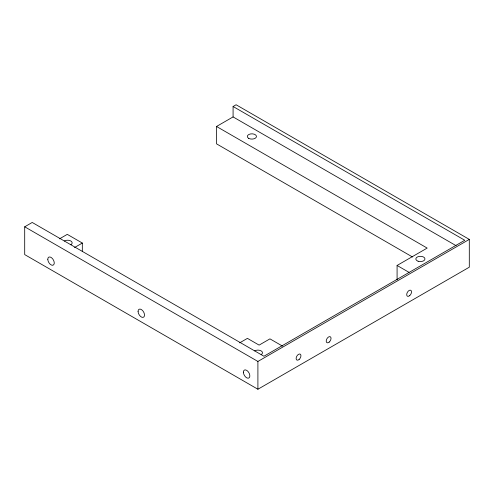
<?xml version="1.0" encoding="UTF-8"?>
<svg xmlns="http://www.w3.org/2000/svg" width="494" height="494" viewBox="0 0 494 494"><rect width="100%" height="100%" fill="white"/><g stroke="black" fill="none" stroke-linecap="round" stroke-linejoin="round"><path stroke-width="0.74" d="M233.082 106.494L236.095 104.759L469.3 239.399L469.3 267.198L257.905 389.241L24.7 254.601L24.7 226.802L32.221 222.461L263.926 356.236L464.786 240.269L233.082 106.494L233.082 116.917L456.104 245.679M412.509 256.991L216.533 143.847L216.533 126.476L233.082 116.917M59.478 238.861L67.277 234.36L82.325 243.048L82.325 251.36M74.526 247.55L82.325 243.048M239.621 342.867L247.42 338.365L259.109 345.115L269.946 338.859L282.525 346.121M397.083 279.808L397.083 265.457L427.174 248.087L216.533 126.476M24.7 226.802L257.905 361.447L469.3 239.399M397.083 265.457L408.995 272.336M257.905 361.447L257.905 389.241M254.676 350.888A4.576 2.643 0 0 1 261.141 350.888A4.576 2.643 0 0 1 261.141 354.624M64.344 241.004A4.576 2.643 0 0 1 70.815 241.004A4.576 2.643 0 0 1 70.815 244.74M299.154 359.428A3.402 1.964 -60 0 0 300.235 354.155A3.402 1.964 -60 0 0 296.209 357.724A3.402 1.964 -60 0 0 299.154 359.428M329.245 342.052A3.402 1.964 -60 0 0 330.325 336.778A3.402 1.964 -60 0 0 326.299 340.354A3.402 1.964 -60 0 0 329.245 342.052M409.742 295.579A3.402 1.964 -60 0 0 410.817 290.305A3.402 1.964 -60 0 0 406.79 293.881A3.402 1.964 -60 0 0 409.742 295.579M248.655 138.332A4.576 2.643 0 0 0 256.306 137.147A4.576 2.643 0 0 0 250.705 133.911A4.576 2.643 0 0 0 248.655 138.332M243.388 372.173A4.576 2.643 60 0 0 248.241 378.206A4.576 2.643 60 0 0 248.241 371.741A4.576 2.643 60 0 0 243.388 372.173M47.795 259.245A4.576 2.643 60 0 0 52.648 265.284A4.576 2.643 60 0 0 52.648 258.813A4.576 2.643 60 0 0 47.795 259.245M138.067 311.368A4.576 2.643 60 0 0 142.92 317.401A4.576 2.643 60 0 0 142.92 310.936A4.576 2.643 60 0 0 138.067 311.368M418.115 261.233A4.576 2.643 0 0 0 424.976 258.942A4.576 2.643 0 0 0 418.115 256.658A4.576 2.643 0 0 0 418.115 261.233"/></g></svg>
